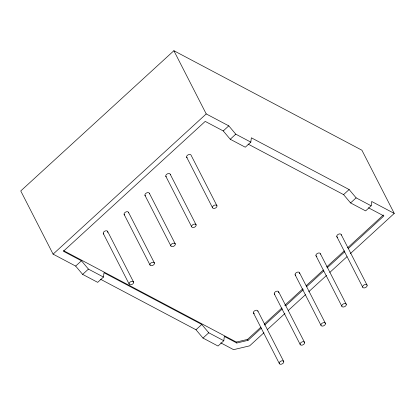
<?xml version="1.0" encoding="UTF-8"?>
<svg xmlns="http://www.w3.org/2000/svg" width="415" height="415" viewBox="0 0 415 415"><rect width="100%" height="100%" fill="white"/><g stroke="black" fill="none" stroke-linecap="round" stroke-linejoin="round"><path stroke-width="0.62" d="M350.338 253.627L394.25 213.419L361.906 150.22L173.885 50.718L20.75 190.942L53.094 254.141L75.655 266.082L82.647 274.393L97.691 282.35L103.47 277.059L103.999 272.728L201.773 324.468L208.766 332.778L223.81 340.736L218.025 346.032L202.987 338.069L195.989 329.759L100.503 279.233M223.81 340.736L224.333 336.409L236.815 343.013L248.02 340.352L261.367 328.13M103.47 277.059L88.431 269.102L81.433 260.791L63.407 251.251L205.218 121.398L223.244 130.938L230.237 139.248L245.281 147.211L250.826 142.132L251.35 137.801L349.124 189.541L356.117 197.851L371.16 205.809L365.615 210.887L350.571 202.93L343.579 194.619L248.092 144.088M371.16 205.809L371.69 201.483L394.25 213.419M53.094 254.141L206.224 113.923L228.79 125.859L235.782 134.169L250.826 142.132M75.655 266.082L81.433 260.791M223.244 130.938L228.79 125.859M82.647 274.393L88.431 269.102M230.237 139.248L235.782 134.169M195.989 329.759L201.773 324.468M343.579 194.619L349.124 189.541M202.987 338.069L208.766 332.778M350.571 202.93L356.117 197.851M63.5 250.608L236.332 342.069L247.537 339.408L260.885 327.186M264.22 324.131L281.858 307.977M284.721 305.357L302.836 288.773M306.171 285.717L323.332 269.999M326.672 266.944L344.31 250.795M347.646 247.739L383.398 215.001M264.703 325.075L282.345 308.921M285.681 305.865L303.318 289.717M306.654 286.661L323.814 270.943M327.155 267.888L344.792 251.739M348.128 248.684L383.88 215.945L368.432 207.77M263.945 332.737L249.623 345.851L233.598 349.658L220.78 342.878M267.286 329.676L284.944 313.507M288.285 310.446L305.471 294.712M308.812 291.652L326.47 275.482M329.811 272.422L346.997 256.688M341.244 234.677L367.119 285.24A2.428 1.52 -27.1 0 1 364.173 287.937A2.428 1.52 -27.1 0 1 363.39 285.396A2.428 1.52 -27.1 0 1 367.119 285.24M336.793 236.581L362.669 287.144M320.401 253.762L346.276 304.325A2.428 1.52 -27.1 0 1 343.33 307.022A2.428 1.52 -27.1 0 1 342.546 304.48A2.428 1.52 -27.1 0 1 346.276 304.325M315.95 255.666L341.825 306.229M299.557 272.847L325.433 323.41A2.428 1.52 -27.1 0 1 322.486 326.107A2.428 1.52 -27.1 0 1 321.703 323.565A2.428 1.52 -27.1 0 1 325.433 323.41M295.107 274.751L320.982 325.313M173.885 50.718L206.224 113.923M278.714 291.937L304.589 342.494A2.428 1.52 -27.1 0 1 301.643 345.197A2.428 1.52 -27.1 0 1 300.859 342.65A2.428 1.52 -27.1 0 1 304.589 342.494M274.263 293.836L300.138 344.398M216.957 205.778A2.428 1.52 -27.1 0 0 213.227 205.933A2.428 1.52 -27.1 0 0 214.01 208.475A2.428 1.52 -27.1 0 0 216.957 205.778L191.082 155.215A2.428 1.52 -27.1 0 0 187.845 154.992A2.428 1.52 -27.1 0 0 187.155 157.726M186.631 157.119L212.506 207.682M257.871 311.022L283.746 361.579A2.428 1.52 -27.1 0 1 280.799 364.282A2.428 1.52 -27.1 0 1 280.016 361.735A2.428 1.52 -27.1 0 1 283.746 361.579M253.42 312.92L279.295 363.483M170.238 174.3L196.113 224.863A2.428 1.52 -27.1 0 1 193.167 227.56A2.428 1.52 -27.1 0 1 192.384 225.018A2.428 1.52 -27.1 0 1 196.113 224.863M165.787 176.204L191.663 226.766M247.537 339.408L248.02 340.352M236.332 342.069L236.815 343.013M149.395 193.385L175.27 243.947A2.428 1.52 -27.1 0 1 172.324 246.645A2.428 1.52 -27.1 0 1 171.54 244.103A2.428 1.52 -27.1 0 1 175.27 243.947M144.944 195.289L170.819 245.851M128.551 212.47L154.427 263.032A2.428 1.52 -27.1 0 1 151.48 265.73A2.428 1.52 -27.1 0 1 150.697 263.188A2.428 1.52 -27.1 0 1 154.427 263.032M124.101 214.373L149.976 264.936M107.708 231.554L133.583 282.117A2.428 1.52 -27.1 0 1 130.637 284.815A2.428 1.52 -27.1 0 1 129.853 282.273A2.428 1.52 -27.1 0 1 133.583 282.117M103.257 233.458L129.132 284.021M166.311 176.811A2.428 1.52 -27.1 0 1 167.276 173.921A2.428 1.52 -27.1 0 1 170.28 174.715M145.468 195.896A2.428 1.52 -27.1 0 1 146.433 193.006A2.428 1.52 -27.1 0 1 149.436 193.8M124.625 214.98A2.428 1.52 -27.1 0 1 125.589 212.091A2.428 1.52 -27.1 0 1 128.593 212.885M103.781 234.065A2.428 1.52 -27.1 0 1 105.031 231.041A2.428 1.52 -27.1 0 1 107.635 232.421M337.763 237.339A2.428 1.52 -27.1 0 1 338.007 234.459A2.428 1.52 -27.1 0 1 341.286 235.092M316.92 256.429A2.428 1.52 -27.1 0 1 317.164 253.544A2.428 1.52 -27.1 0 1 320.442 254.177M295.63 275.358A2.428 1.52 -27.1 0 1 296.881 272.333A2.428 1.52 -27.1 0 1 299.485 273.713M274.787 294.443A2.428 1.52 -27.1 0 1 276.037 291.418A2.428 1.52 -27.1 0 1 278.641 292.798M253.617 313.268A2.428 1.52 -27.1 0 1 255.194 310.503A2.428 1.52 -27.1 0 1 257.912 311.432M254.395 313.683A2.428 1.52 -27.1 0 1 253.944 313.527"/></g></svg>
